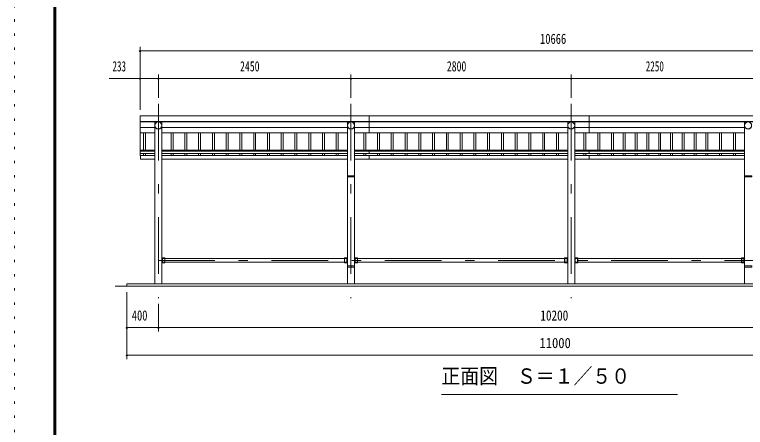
# Model space of a CAD drawing. Units: millimetres, scale not verified, with parts at other scales. Extents: x -25340 to 25344, y -10500 to 10500.
# Drawn here: x -4356 to 4937, y 0 to 5250 of the extents above; entities that cross this region are included whole.
import ezdxf
from ezdxf.enums import TextEntityAlignment as Align

# ---------------------------------------------------------------- set-up
doc = ezdxf.new("R2010")
doc.units = ezdxf.units.MM
doc.header["$LTSCALE"] = 60
doc.linetypes.add('USER3', pattern=[24, 12, -5, 2, -5])
doc.linetypes.add('USER4', pattern=[3, 0.5, -2.5])
for name, color, linetype, lineweight in [('0-2_1-05BOLD', 7, 'Continuous', 18), ('0-3_1-25CENTER', 3, 'USER3', 18), ('0-4_1-45THIN', 4, 'Continuous', 18), ('0-5_1-55DIM', 3, 'Continuous', 18), ('0-C_F-F1PAPER', 5, 'Continuous', 18), ('0-D_F-E_J_ADD', 5, 'USER4', 18)]:
    doc.layers.add(name, color=color, linetype=linetype, lineweight=lineweight)
doc.styles.add('ＭＳ ゴシック', font='')
doc.styles.get('ＭＳ ゴシック').set_extended_font_data('MS Gothic')

msp = doc.modelspace()

# ---------------------------------------------------------------- linework, layer by layer
at = {"layer": '0-2_1-05BOLD'}
for p, q in [((151.62, 3745.48), (151.62, 3963.67)), ((2951.62, 3963.67), (2951.62, 3745.48)), ((-2761.37, 3888.53), (7904.62, 3888.53)), ((7904.63, 3884.46), (-2761.37, 3884.46)), ((-2572.93, 3814.97), (-2761.37, 3814.97)), ((-2572.93, 1824.67), (-2572.93, 3884.46)), ((-2483.83, 3884.46), (-2483.83, 1824.67)), ((-122.93, 3814.97), (-2483.83, 3814.97)), ((-122.93, 3200.67), (-122.93, 3884.46)), ((-33.83, 3884.46), (-33.83, 3200.67)), ((2677.07, 3814.97), (-33.83, 3814.97)), ((2677.07, 1824.67), (2677.07, 3884.46)), ((2766.17, 3884.46), (2766.17, 1824.67)), ((4927.07, 3814.97), (2766.17, 3814.97)), ((4927.07, 3200.67), (4927.07, 3884.46)), ((-2761.37, 3745.48), (-2572.93, 3745.48)), ((-2483.83, 3745.48), (-122.93, 3745.48)), ((-33.83, 3745.48), (2677.07, 3745.48)), ((2766.17, 3745.48), (4927.07, 3745.48)), ((-2572.93, 3523.86), (-2761.37, 3523.86)), ((-2761.37, 3513.43), (-2572.93, 3513.43)), ((-2572.92, 3483.82), (-2761.37, 3483.82)), ((-2756.38, 3457.49), (-2572.92, 3457.49)), ((-2483.83, 3523.86), (-122.93, 3523.86)), ((-122.93, 3513.43), (-2483.83, 3513.43)), ((-2483.83, 3483.82), (-122.93, 3483.82)), ((-122.93, 3457.49), (-2483.83, 3457.49)), ((-33.83, 3523.86), (2677.07, 3523.86)), ((2677.07, 3513.43), (-33.83, 3513.43)), ((-33.83, 3483.82), (2677.07, 3483.82)), ((2677.07, 3457.49), (-33.83, 3457.49)), ((151.62, 3483.82), (151.62, 3523.86)), ((151.62, 3412.49), (151.62, 3457.49)), ((2766.17, 3523.86), (4927.07, 3523.86)), ((4927.07, 3513.43), (2766.17, 3513.43)), ((2766.17, 3483.82), (4927.07, 3483.82)), ((4927.07, 3457.49), (2766.17, 3457.49)), ((2951.62, 3523.86), (2951.62, 3483.82)), ((2951.62, 3457.49), (2951.62, 3412.49)), ((-2483.83, 3412.49), (-122.93, 3412.49)), ((-33.83, 3412.49), (2677.07, 3412.49)), ((2766.17, 3412.49), (4927.07, 3412.49)), ((-122.93, 2053.27), (-122.93, 3184.67)), ((-81.43, 3200.67), (-81.43, 3184.67)), ((-81.43, 3192.67), (-75.33, 3192.67)), ((-75.33, 3184.67), (-75.33, 3200.67)), ((-33.83, 3184.67), (-33.83, 2053.27)), ((4927.07, 2053.27), (4927.07, 3184.67)), ((-2475.88, 2146.02), (-2447.03, 2146.02)), ((-2447.03, 2157.67), (-2447.03, 2091.67)), ((-2443.83, 2146.02), (-162.92, 2146.02)), ((-162.92, 2157.67), (-162.92, 2091.67)), ((-162.92, 2157.67), (-122.93, 2157.67)), ((-159.73, 2091.67), (-159.73, 2157.67)), ((2.97, 2091.67), (2.97, 2157.67)), ((2637.07, 2146.02), (6.17, 2146.02)), ((2640.27, 2091.67), (2640.27, 2157.67)), ((2806.17, 2157.67), (2766.17, 2157.67)), ((2802.97, 2091.67), (2802.97, 2157.67)), ((2806.17, 2146.02), (4887.07, 2146.02)), ((4890.27, 2091.67), (4890.27, 2157.67)), ((-162.92, 2103.32), (-2443.83, 2103.32)), ((-162.92, 2091.67), (-122.93, 2091.67)), ((-81.43, 2037.27), (-81.43, 2053.27)), ((-81.43, 2045.27), (-75.33, 2045.27)), ((-75.33, 2053.27), (-75.33, 2037.27)), ((-25.88, 2103.32), (2.97, 2103.32)), ((6.17, 2103.32), (2637.07, 2103.32)), ((4887.07, 2103.32), (2806.17, 2103.32)), ((4919.12, 2103.32), (4890.27, 2103.32)), ((-122.93, 1824.67), (-122.93, 2037.27)), ((-33.83, 2037.27), (-33.83, 1824.67)), ((4927.07, 1824.67), (4927.07, 2037.27)), ((-3078.37, 1794.67), (8221.62, 1794.67))]:
    msp.add_line(p, q, dxfattribs=at)
for points in [[(7904.62, 3963.67), (-2761.37, 3963.67), (-2761.37, 3454.91), (-2756.38, 3454.91)], [(-2756.38, 3457.49), (-2756.38, 3412.49), (-2572.92, 3412.49)], [(-2483.83, 2091.67), (-2443.83, 2091.67), (-2443.83, 2157.67), (-2483.83, 2157.67)], [(-2447.03, 2103.32), (-2475.88, 2103.32), (-2475.88, 2146.02)], [(-159.73, 2146.02), (-130.88, 2146.02), (-130.88, 2103.32), (-159.73, 2103.32)], [(-33.83, 2157.67), (6.17, 2157.67), (6.17, 2091.67), (-33.83, 2091.67)], [(2.97, 2146.02), (-25.88, 2146.02), (-25.88, 2103.32)], [(2677.07, 2157.67), (2637.07, 2157.67), (2637.07, 2091.67), (2677.07, 2091.67)], [(2640.27, 2103.32), (2669.12, 2103.32), (2669.12, 2146.02), (2640.27, 2146.02)], [(2806.17, 2157.67), (2806.17, 2091.67), (2766.17, 2091.67)], [(2802.97, 2103.32), (2774.12, 2103.32), (2774.12, 2146.02), (2802.97, 2146.02)], [(4927.07, 2157.67), (4887.07, 2157.67), (4887.07, 2091.67), (4927.07, 2091.67)], [(4890.27, 2146.02), (4919.12, 2146.02), (4919.12, 2103.32)], [(8071.62, 1824.67), (-2928.38, 1824.67), (-2928.38, 1794.67)]]:
    msp.add_lwpolyline(points, dxfattribs=at)
for points in [[(-32.23, 3200.67), (-32.23, 3184.67), (-124.53, 3184.67), (-124.53, 3200.67)], [(5017.77, 3200.67), (5017.77, 3184.67), (4925.47, 3184.67), (4925.47, 3200.67)], [(-32.23, 2053.27), (-32.23, 2037.27), (-124.53, 2037.27), (-124.53, 2053.27)], [(5017.77, 2053.27), (4925.47, 2053.27), (4925.47, 2037.27), (5017.77, 2037.27)]]:
    msp.add_lwpolyline(points, close=True, dxfattribs=at)
for centre in [(-2528.38, 3839.91), (-78.38, 3839.91), (2721.62, 3839.91), (4971.62, 3839.91)]:
    msp.add_circle(centre, 44.55, dxfattribs=at)
for centre in [(-2528.38, 3839.22), (-78.38, 3839.22), (2721.62, 3839.22), (4971.62, 3839.22)]:
    msp.add_arc(centre, 44.55, 180, 0, dxfattribs=at)
at = {"layer": '0-3_1-25CENTER'}
for p, q in [((-2528.38, 4114.67), (-2528.38, 1644.67)), ((-78.38, 4114.67), (-78.38, 1644.67)), ((2721.62, 4114.67), (2721.62, 1644.67)), ((-2528.38, 2124.67), (7671.62, 2124.67))]:
    msp.add_line(p, q, dxfattribs=at)
at = {"layer": '0-4_1-45THIN'}
for p, q in [((-2715.88, 3523.86), (-2715.88, 3745.48)), ((-2690.88, 3745.48), (-2690.88, 3523.86)), ((-2365.87, 3745.48), (-2365.87, 3523.86)), ((-2340.87, 3523.86), (-2340.87, 3745.48)), ((-2190.87, 3523.86), (-2190.87, 3745.48)), ((-2165.87, 3745.48), (-2165.87, 3523.86)), ((-2015.87, 3745.48), (-2015.87, 3523.86)), ((-1990.87, 3523.86), (-1990.87, 3745.48)), ((-1840.87, 3523.86), (-1840.87, 3745.48)), ((-1815.87, 3745.48), (-1815.87, 3523.86)), ((-1665.87, 3745.48), (-1665.87, 3523.86)), ((-1640.87, 3523.86), (-1640.87, 3745.48)), ((-1490.87, 3523.86), (-1490.87, 3745.48)), ((-1465.87, 3745.48), (-1465.87, 3523.86)), ((-1315.87, 3745.48), (-1315.87, 3523.86)), ((-1290.87, 3523.86), (-1290.87, 3745.48)), ((-1140.87, 3523.86), (-1140.87, 3745.48)), ((-1115.87, 3745.48), (-1115.87, 3523.86)), ((-965.87, 3745.48), (-965.87, 3523.86)), ((-940.87, 3523.86), (-940.87, 3745.48)), ((-790.87, 3523.86), (-790.87, 3745.48)), ((-765.87, 3745.48), (-765.87, 3523.86)), ((-615.87, 3745.48), (-615.87, 3523.86)), ((-590.87, 3523.86), (-590.87, 3745.48)), ((-440.87, 3523.86), (-440.87, 3745.48)), ((-415.87, 3745.48), (-415.87, 3523.86)), ((-265.88, 3745.48), (-265.88, 3523.86)), ((-240.87, 3523.86), (-240.87, 3745.48)), ((84.13, 3523.86), (84.13, 3745.48)), ((109.13, 3745.48), (109.13, 3523.86)), ((259.12, 3745.48), (259.12, 3523.86)), ((284.12, 3523.86), (284.12, 3745.48)), ((434.12, 3523.86), (434.12, 3745.48)), ((459.12, 3745.48), (459.12, 3523.86)), ((609.13, 3745.48), (609.13, 3523.86)), ((634.13, 3523.86), (634.13, 3745.48)), ((784.13, 3523.86), (784.13, 3745.48)), ((809.13, 3745.48), (809.13, 3523.86)), ((959.13, 3745.48), (959.13, 3523.86)), ((984.13, 3523.86), (984.13, 3745.48)), ((1134.13, 3523.86), (1134.13, 3745.48)), ((1159.13, 3745.48), (1159.13, 3523.86)), ((1309.12, 3745.48), (1309.12, 3523.86)), ((1334.13, 3523.86), (1334.13, 3745.48)), ((1484.12, 3523.86), (1484.12, 3745.48)), ((1509.13, 3745.48), (1509.13, 3523.86)), ((1659.12, 3745.48), (1659.12, 3523.86)), ((1684.12, 3523.86), (1684.12, 3745.48)), ((1834.12, 3523.86), (1834.12, 3745.48)), ((1859.12, 3745.48), (1859.12, 3523.86)), ((2009.12, 3745.48), (2009.12, 3523.86)), ((2034.13, 3523.86), (2034.13, 3745.48)), ((2184.12, 3523.86), (2184.12, 3745.48)), ((2209.13, 3745.48), (2209.13, 3523.86)), ((2359.12, 3745.48), (2359.12, 3523.86)), ((2384.13, 3523.86), (2384.13, 3745.48)), ((2534.12, 3523.86), (2534.12, 3745.48)), ((2559.13, 3745.48), (2559.13, 3523.86)), ((2884.13, 3745.48), (2884.13, 3523.86)), ((2909.13, 3523.86), (2909.13, 3745.48)), ((3059.13, 3523.86), (3059.13, 3745.48)), ((3084.13, 3745.48), (3084.13, 3523.86)), ((3234.13, 3745.48), (3234.13, 3523.86)), ((3259.13, 3523.86), (3259.13, 3745.48)), ((3384.13, 3523.86), (3384.13, 3745.48)), ((3409.12, 3745.48), (3409.12, 3523.86)), ((3534.13, 3745.48), (3534.13, 3523.86)), ((3559.13, 3523.86), (3559.13, 3745.48)), ((3684.12, 3523.86), (3684.12, 3745.48)), ((3709.13, 3745.48), (3709.13, 3523.86)), ((3834.12, 3745.48), (3834.12, 3523.86)), ((3859.12, 3523.86), (3859.12, 3745.48)), ((3984.12, 3523.86), (3984.12, 3745.48)), ((4009.13, 3745.48), (4009.13, 3523.86)), ((4134.12, 3745.48), (4134.12, 3523.86)), ((4159.12, 3523.86), (4159.12, 3745.48)), ((4284.12, 3523.86), (4284.12, 3745.48)), ((4309.12, 3745.48), (4309.12, 3523.86)), ((4434.12, 3745.48), (4434.12, 3523.86)), ((4459.12, 3523.86), (4459.12, 3745.48)), ((4609.12, 3523.86), (4609.12, 3745.48)), ((4634.12, 3745.48), (4634.12, 3523.86)), ((4784.12, 3745.48), (4784.12, 3523.86)), ((4809.12, 3523.86), (4809.12, 3745.48)), ((-2715.88, 3457.49), (-2715.88, 3483.82)), ((-2690.88, 3483.82), (-2690.88, 3457.49)), ((-2365.87, 3483.82), (-2365.87, 3457.49)), ((-2340.87, 3457.49), (-2340.87, 3483.82)), ((-2190.87, 3457.49), (-2190.87, 3483.82)), ((-2165.87, 3483.82), (-2165.87, 3457.49)), ((-2015.87, 3483.82), (-2015.87, 3457.49)), ((-1990.87, 3457.49), (-1990.87, 3483.82)), ((-1840.87, 3457.49), (-1840.87, 3483.82)), ((-1815.87, 3483.82), (-1815.87, 3457.49)), ((-1665.87, 3483.82), (-1665.87, 3457.49)), ((-1640.87, 3457.49), (-1640.87, 3483.82)), ((-1490.87, 3457.49), (-1490.87, 3483.82)), ((-1465.87, 3483.82), (-1465.87, 3457.49)), ((-1315.87, 3483.82), (-1315.87, 3457.49)), ((-1290.87, 3457.49), (-1290.87, 3483.82)), ((-1140.87, 3457.49), (-1140.87, 3483.82)), ((-1115.87, 3483.82), (-1115.87, 3457.49)), ((-965.87, 3483.82), (-965.87, 3457.49)), ((-940.87, 3457.49), (-940.87, 3483.82)), ((-790.87, 3457.49), (-790.87, 3483.82)), ((-765.87, 3483.82), (-765.87, 3457.49)), ((-615.87, 3483.82), (-615.87, 3457.49)), ((-590.87, 3457.49), (-590.87, 3483.82)), ((-440.87, 3457.49), (-440.87, 3483.82)), ((-415.87, 3483.82), (-415.87, 3457.49)), ((-265.88, 3483.82), (-265.88, 3457.49)), ((-240.87, 3457.49), (-240.87, 3483.82)), ((84.13, 3457.49), (84.13, 3483.82)), ((109.13, 3483.82), (109.13, 3457.49)), ((259.12, 3483.82), (259.12, 3457.49)), ((284.12, 3457.49), (284.12, 3483.82)), ((434.12, 3457.49), (434.12, 3483.82)), ((459.12, 3483.82), (459.12, 3457.49)), ((609.13, 3483.82), (609.13, 3457.49)), ((634.13, 3457.49), (634.13, 3483.82)), ((784.13, 3457.49), (784.13, 3483.82)), ((809.13, 3483.82), (809.13, 3457.49)), ((959.13, 3483.82), (959.13, 3457.49)), ((984.13, 3457.49), (984.13, 3483.82)), ((1134.13, 3457.49), (1134.13, 3483.82)), ((1159.13, 3483.82), (1159.13, 3457.49)), ((1309.12, 3483.82), (1309.12, 3457.49)), ((1334.13, 3457.49), (1334.13, 3483.82)), ((1484.12, 3457.49), (1484.12, 3483.82)), ((1509.13, 3483.82), (1509.13, 3457.49)), ((1659.12, 3483.82), (1659.12, 3457.49)), ((1684.12, 3457.49), (1684.12, 3483.82)), ((1834.12, 3457.49), (1834.12, 3483.82)), ((1859.12, 3483.82), (1859.12, 3457.49)), ((2009.12, 3483.82), (2009.12, 3457.49)), ((2034.13, 3457.49), (2034.13, 3483.82)), ((2184.12, 3457.49), (2184.12, 3483.82)), ((2209.13, 3483.82), (2209.13, 3457.49)), ((2359.12, 3483.82), (2359.12, 3457.49)), ((2384.13, 3457.49), (2384.13, 3483.82)), ((2534.12, 3457.49), (2534.12, 3483.82)), ((2559.13, 3483.82), (2559.13, 3457.49)), ((2884.13, 3483.82), (2884.13, 3457.49)), ((2909.13, 3457.49), (2909.13, 3483.82)), ((3059.13, 3457.49), (3059.13, 3483.82)), ((3084.13, 3483.82), (3084.13, 3457.49)), ((3234.13, 3483.82), (3234.13, 3457.49)), ((3259.13, 3457.49), (3259.13, 3483.82)), ((3384.13, 3457.49), (3384.13, 3483.82)), ((3409.12, 3483.82), (3409.12, 3457.49)), ((3534.13, 3483.82), (3534.13, 3457.49)), ((3559.13, 3457.49), (3559.13, 3483.82)), ((3684.12, 3457.49), (3684.12, 3483.82)), ((3709.13, 3483.82), (3709.13, 3457.49)), ((3834.12, 3483.82), (3834.12, 3457.49)), ((3859.12, 3457.49), (3859.12, 3483.82)), ((3984.12, 3457.49), (3984.12, 3483.82)), ((4009.13, 3483.82), (4009.13, 3457.49)), ((4134.12, 3483.82), (4134.12, 3457.49)), ((4159.12, 3457.49), (4159.12, 3483.82)), ((4284.12, 3457.49), (4284.12, 3483.82)), ((4309.12, 3483.82), (4309.12, 3457.49)), ((4434.12, 3483.82), (4434.12, 3457.49)), ((4459.12, 3457.49), (4459.12, 3483.82)), ((4609.12, 3457.49), (4609.12, 3483.82)), ((4634.12, 3483.82), (4634.12, 3457.49)), ((4784.12, 3483.82), (4784.12, 3457.49)), ((4809.12, 3457.49), (4809.12, 3483.82))]:
    msp.add_line(p, q, dxfattribs=at)
at = {"layer": '0-5_1-55DIM'}
for p, q in [((-2761.38, 4838.67), (-2761.38, 4039.67)), ((-2751.38, 4788.67), (-2771.38, 4788.67)), ((7904.62, 4788.67), (-2761.38, 4788.67)), ((-2528.38, 4488.67), (-2528.38, 4189.67)), ((-78.38, 4488.67), (-78.38, 4189.67)), ((2721.62, 4488.67), (2721.62, 4189.67)), ((8297.12, 4438.67), (-3153.88, 4438.67)), ((-2751.38, 4438.67), (-2771.38, 4438.67)), ((-2518.38, 4438.67), (-2538.38, 4438.67)), ((-68.38, 4438.67), (-88.38, 4438.67)), ((2731.62, 4438.67), (2711.62, 4438.67)), ((-2928.37, 869.67), (-2928.37, 1719.67)), ((-2528.37, 1569.67), (-2528.37, 1219.67)), ((-2918.38, 1269.67), (-2938.38, 1269.67)), ((-2928.37, 1269.67), (8071.62, 1269.67)), ((-2518.37, 1269.67), (-2538.37, 1269.67)), ((-2918.38, 919.67), (-2938.38, 919.67)), ((8071.62, 919.67), (-2928.37, 919.67)), ((1071.62, 419.67), (4071.62, 419.67))]:
    msp.add_line(p, q, dxfattribs=at)
for centre in [(-2761.38, 4788.67), (-2761.38, 4438.67), (-2528.38, 4438.67), (-78.38, 4438.67), (2721.62, 4438.67), (-2928.38, 1269.67), (-2528.37, 1269.67), (-2928.38, 919.67)]:
    msp.add_arc(centre, 10, 180, 0, dxfattribs=at)
at = {"layer": '0-C_F-F1PAPER'}
for points in [[(24843.96, -10000), (24843.96, 10100), (-3856.04, 10100), (-3856.04, -10000)], [(24841.46, -9997.5), (24841.46, 10097.5), (-3853.54, 10097.5), (-3853.54, -9997.5)], [(24838.96, -9995), (-3851.04, -9995), (-3851.04, 10095), (24838.96, 10095)], [(24836.46, -9992.5), (24836.46, 10092.5), (-3848.54, 10092.5), (-3848.54, -9992.5)], [(24833.96, -9990), (-3846.04, -9990), (-3846.04, 10090), (24833.96, 10090)], [(24831.46, -9987.5), (24831.46, 10087.5), (-3843.54, 10087.5), (-3843.54, -9987.5)], [(24828.96, -9985), (-3841.04, -9985), (-3841.04, 10085), (24828.96, 10085)], [(24826.46, -9982.5), (24826.46, 10082.5), (-3838.54, 10082.5), (-3838.54, -9982.5)], [(24823.96, -9980), (24823.96, 10080), (-3836.04, 10080), (-3836.04, -9980)], [(24821.46, -9977.5), (24821.46, 10077.5), (-3833.54, 10077.5), (-3833.54, -9977.5)], [(24818.96, -9975), (-3831.04, -9975), (-3831.04, 10075), (24818.96, 10075)]]:
    msp.add_lwpolyline(points, close=True, dxfattribs=at)
at = {"layer": '0-D_F-E_J_ADD'}
msp.add_lwpolyline([(25343.96, -10500), (-4356.04, -10500), (-4356.04, 10500), (25343.96, 10500)], close=True, dxfattribs=at)

# ---------------------------------------------------------------- texts
at = {"layer": '0-5_1-55DIM', "color": 7, "style": 'ＭＳ ゴシック'}
for s, height, width, p in [('10666', 130.2, 0.75, (2325.99, 4838.67)), ('233', 130.2, 0.65, (-3112.05, 4488.67)), ('2450', 130.2, 0.7, (-1489.38, 4488.67)), ('2800', 130.2, 0.7, (1140.35, 4488.67)), ('2250', 130.2, 0.65, (3669.94, 4488.67)), ('400', 130.2, 0.75, (-2866, 1319.67)), ('10200', 130.2, 0.8, (2329.89, 1319.67)), ('11000', 130.2, 0.9, (2318.58, 969.67)), ('正面図\u3000Ｓ＝１／５０', 195.4, 0.9, (1071.62, 496.31))]:
    msp.add_text(s, height=height, dxfattribs=dict(at, width=width)).set_placement(p, align=Align.BOTTOM_LEFT)

doc.saveas('drawing.dxf')
